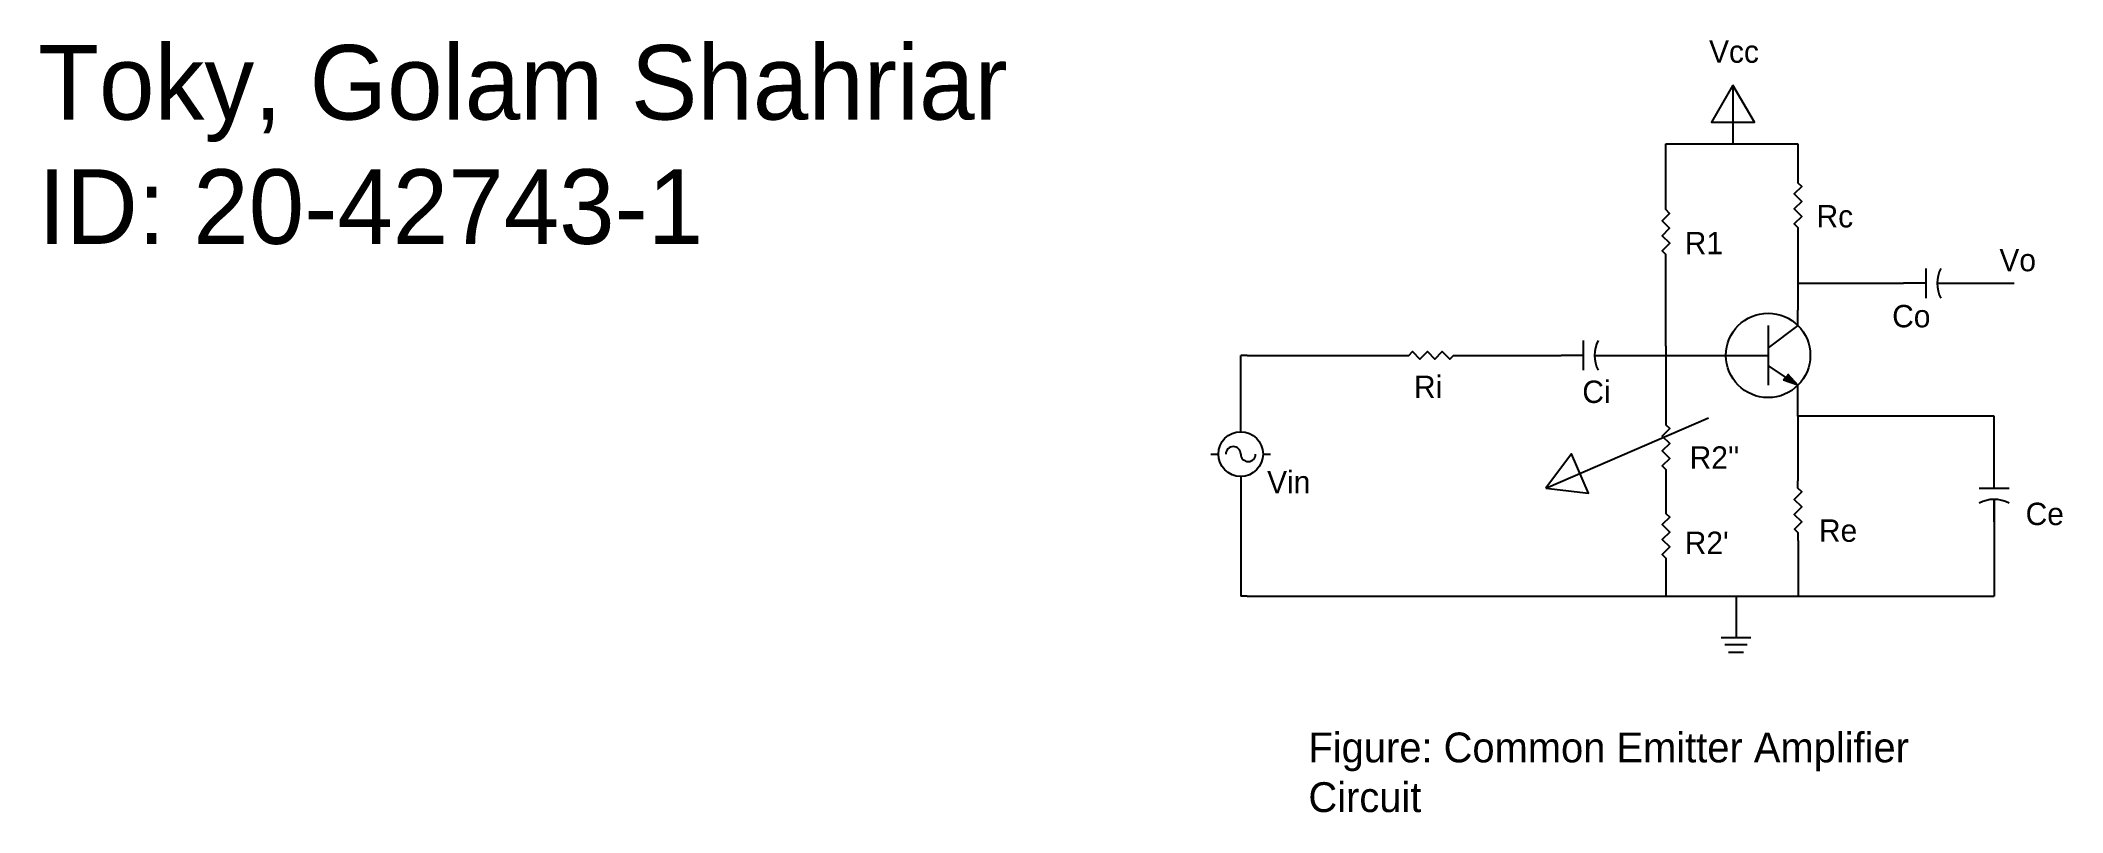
# Model space of a CAD drawing. Header units: inches. Extents: x -33 to 103, y 15 to 67.
import ezdxf

# ---------------------------------------------------------------- set-up
doc = ezdxf.new("R2010")
doc.units = ezdxf.units.IN
doc.header["$MEASUREMENT"] = 0

# ---------------------------------------------------------------- blocks, each defined once
blk = doc.blocks.new('Capacitor')
at = {"color": 7}
for p, q in [((0.15, 0), (0, 0)), ((0.15, -0.1), (0.15, 0.1)), ((0.225, 0), (0.4, 0))]:
    blk.add_line(p, q, dxfattribs=at)
blk.add_arc((0.4375, 0), 0.2125, 151.9275, 208.0725, dxfattribs=at)
blk = doc.blocks.new('Resistor')
at = {"color": 7}
blk.add_lwpolyline([(0, 0), (0.05, 0), (0.075, 0.025), (0.125, -0.025), (0.175, 0.025), (0.225, -0.025), (0.275, 0.025), (0.325, -0.025), (0.35, 0), (0.4, 0)], dxfattribs=at)
blk = doc.blocks.new('Generator - AC')
at = {"color": 7}
for p, q in [((0, 0), (0.05, 0)), ((0.35, 0), (0.4, 0))]:
    blk.add_line(p, q, dxfattribs=at)
blk.add_circle((0.2, 0), 0.15, dxfattribs=at)
for centre, start, end in [((0.15, 0), 0, 180), ((0.25, 0), 180, 0)]:
    blk.add_arc(centre, 0.05, start, end, dxfattribs=at)
blk = doc.blocks.new('Ground')
at = {"color": 7}
for p, q in [((-0.1, 0), (0.1, 0)), ((0.075, -0.05), (-0.075, -0.05)), ((-0.05, -0.1), (0.05, -0.1))]:
    blk.add_line(p, q, dxfattribs=at)
blk = doc.blocks.new('Transistor - NPN')
at = {"color": 7}
for p, q in [((0.199999, 0.2), (0.199999, -0.2)), ((0.399999, 0.2), (0.199999, 0.05)), ((0, 0), (0.199999, 0)), ((0.316132, -0.145536), (0.201153, -0.069033)), ((0.329748, -0.124569), (0.399999, -0.2)), ((0.302516, -0.166503), (0.316132, -0.145536)), ((0.399999, -0.2), (0.302516, -0.166503))]:
    blk.add_line(p, q, dxfattribs=at)
blk.add_solid([(0.302516, -0.166503), (0.399999, -0.2), (0.329748, -0.124569)], dxfattribs=at)

msp = doc.modelspace()

# ---------------------------------------------------------------- linework, layer by layer
for p, q in [((80.81, 64.04), (80.81, 60.1)), ((76.31, 56.19), (76.31, 60.1)), ((76.31, 60.1), (85.17, 60.1)), ((85.17, 60.1), (85.17, 57.99)), ((85.17, 53.99), (85.17, 50.75)), ((76.32, 46.53), (76.32, 52.19)), ((85.17, 50.75), (92.26, 50.75)), ((85.17, 50.75), (85.17, 48.95)), ((96.26, 50.75), (99.68, 50.75)), ((85.17, 47.92), (85.17, 48.95)), ((76.32, 46.53), (76.32, 41.76)), ((47.8, 40.8), (47.8, 45.92)), ((48.24, 45.92), (47.8, 45.92)), ((48.24, 45.92), (58.57, 45.92)), ((62.57, 45.92), (69.28, 45.92)), ((73.28, 45.92), (77.08, 45.92)), ((77.08, 45.92), (81.26, 45.92)), ((85.17, 41.85), (85.17, 43.92)), ((68.27, 37.01), (79.17, 41.74)), ((98.33, 41.85), (85.17, 41.85)), ((85.17, 41.85), (85.17, 37.51)), ((98.33, 38.39), (98.33, 41.85)), ((98.33, 37.01), (98.33, 38.51)), ((47.8, 37.8), (47.8, 29.78)), ((76.32, 37.76), (76.32, 35.82)), ((98.33, 34.76), (98.33, 36.26)), ((98.33, 34.51), (98.33, 30.76)), ((85.18, 33.51), (85.18, 29.78)), ((76.32, 31.82), (76.32, 31.82)), ((76.32, 31.82), (76.32, 29.78)), ((98.33, 30.76), (98.33, 29.78)), ((48.24, 29.78), (47.8, 29.78)), ((48.24, 29.78), (76.32, 29.78)), ((76.32, 29.78), (98.33, 29.78)), ((81.02, 29.78), (81.02, 27.01))]:
    msp.add_line(p, q)
for points in [[(80.81, 64.04), (79.37, 61.55), (82.25, 61.55)], [(68.27, 37.01), (71.13, 36.68), (69.99, 39.32)]]:
    msp.add_lwpolyline(points, close=True)
msp.add_circle((83.17, 45.92), 2.83)

# ---------------------------------------------------------------- block references
at = {"zscale": 10}
for name, p, xscale, yscale, rotation in [('Resistor', (85.17, 57.99), 10, 10, 270), ('Resistor', (76.32, 52.19), 9.999999999999993, 9.999999999999993, 90.12580410999249), ('Resistor', (76.32, 41.76), 10, 10, 270), ('Capacitor', (98.33, 38.51), 10, 10, 269.9256565514674), ('Resistor', (85.18, 33.51), 9.999999999999993, 9.999999999999986, 90.12580410999247), ('Resistor', (76.32, 35.82), 10, 10, 270)]:
    msp.add_blockref(name, p, dxfattribs=dict(at, xscale=xscale, yscale=yscale, rotation=rotation))
at = {"xscale": 10, "yscale": 10, "zscale": 10}
for name, p in [('Capacitor', (92.26, 50.75)), ('Transistor - NPN', (81.17, 45.92)), ('Resistor', (58.57, 45.92)), ('Capacitor', (69.28, 45.92)), ('Generator - AC', (45.8, 39.3)), ('Ground', (81.02, 27.01))]:
    msp.add_blockref(name, p, dxfattribs=at)

# ---------------------------------------------------------------- texts
at = {"attachment_point": 1}
for s, insert, char_height, width in [('Toky, Golam Shahriar \\PID: 20-42743-1', (-32.85, 66.73), 5, 117.0918), ('Vcc', (79.21, 67.04), 1.5, 14.7273), ('Rc', (86.42, 56), 1.5, 14.7273), ('R1', (77.58, 54.2), 1.5, 14.7273), ('Vo', (98.68, 53.06), 1.5, 14.7273), ('Co', (91.49, 49.3), 1.5, 14.7273), ('Ri', (59.42, 44.56), 1.5, 14.7273), ('Ci', (70.71, 44.23), 1.5, 14.7273), ("R2''", (77.91, 39.82), 1.5, 14.7273), ('Vin', (49.57, 38.17), 1.5, 14.7273), ('Ce', (100.44, 36.04), 1.5, 14.7273), ("R2'", (77.58, 34.1), 1.5, 14.7273), ('Re', (86.58, 34.92), 1.5, 14.7273), ('Figure: Common Emitter Amplifier Circuit ', (52.34, 20.63), 2, 40.2696)]:
    msp.add_mtext(s, dxfattribs=dict(at, insert=insert, char_height=char_height, width=width))

doc.saveas('drawing.dxf')
